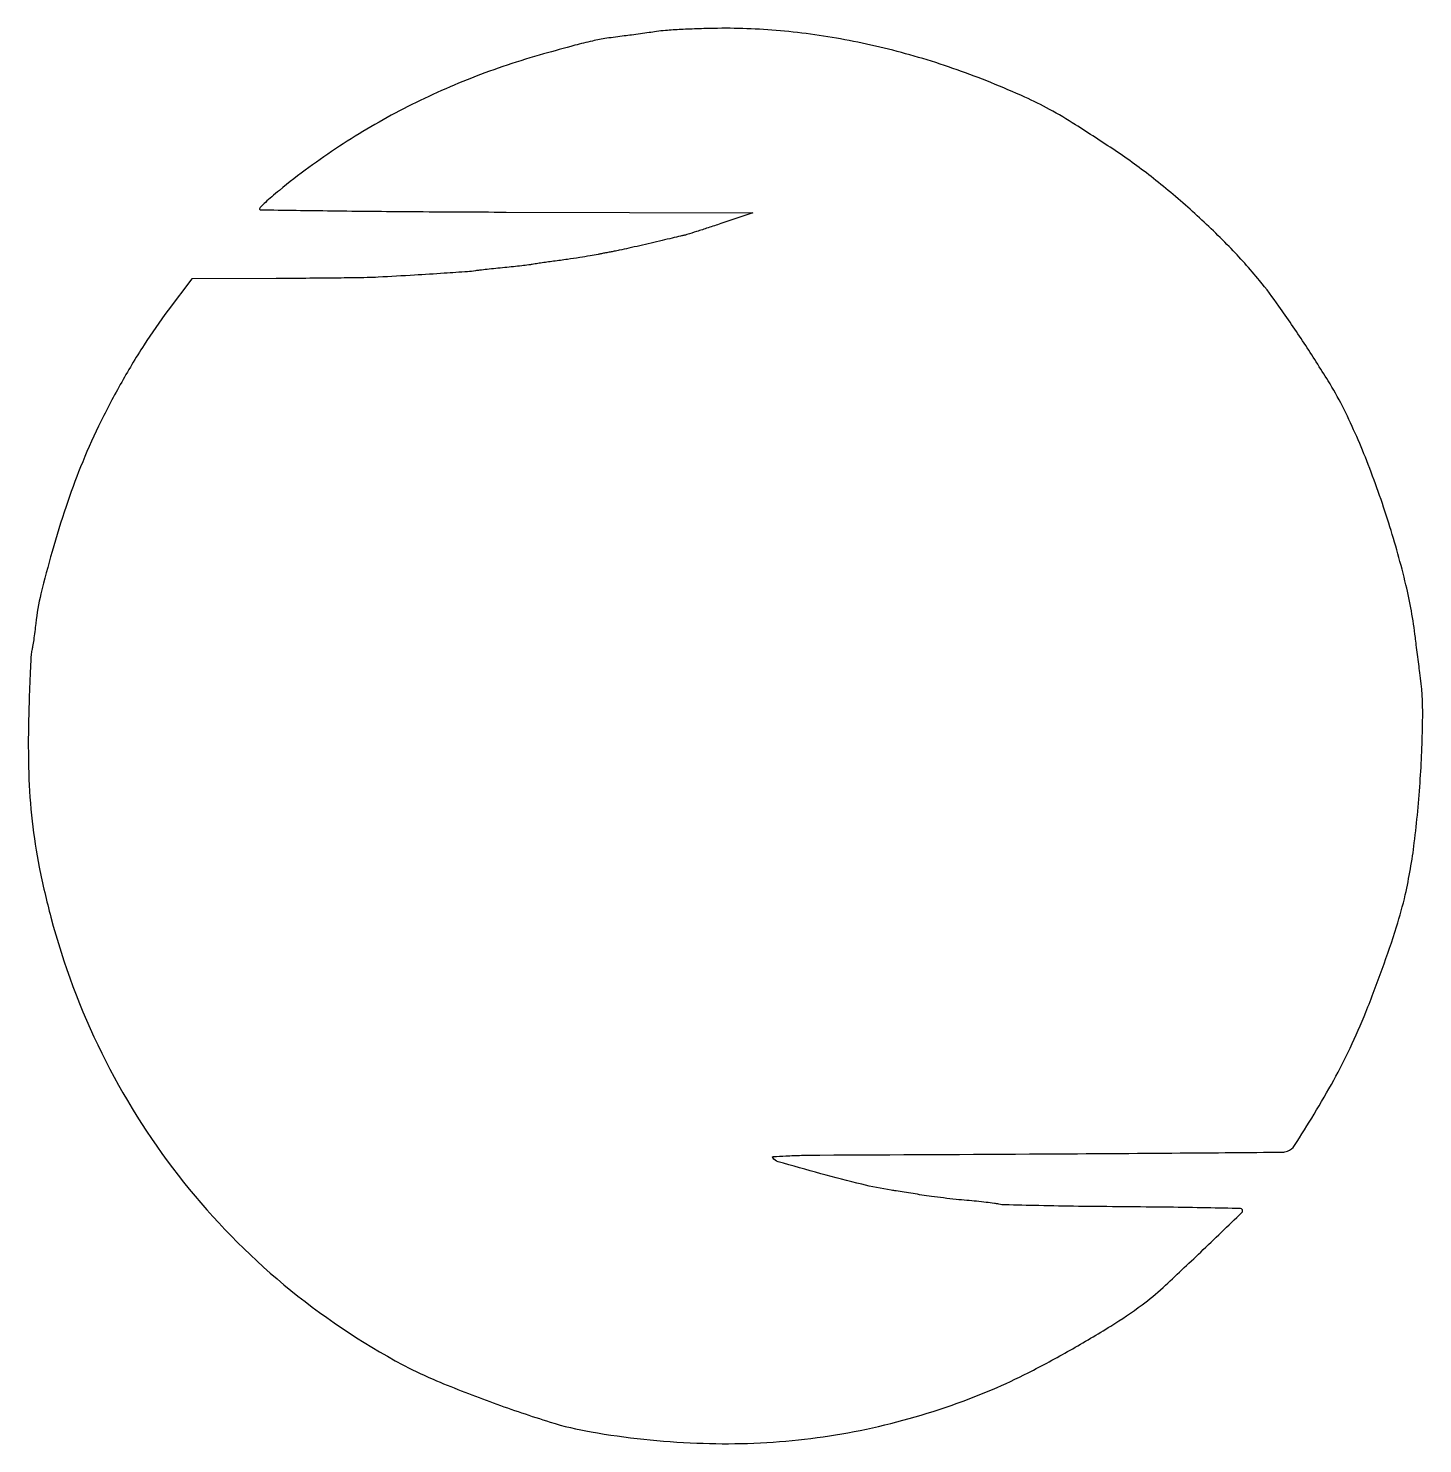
# Model space of a CAD drawing. Extents: x 0 to 434, y 1 to 441.
import ezdxf

# ---------------------------------------------------------------- set-up
doc = ezdxf.new("R2010")
doc.units = 0

msp = doc.modelspace()

# ---------------------------------------------------------------- linework, layer by layer
msp.add_lwpolyline([(195.5, 439.876304, -0.003292), (193.223757, 439.530392, -0.001941), (190.5, 439.145595, -0.001941), (187.776077, 438.782322, -0.003322), (185.5, 438.503129, 0.009295), (180.026063, 437.765204, 0.01668), (175.570398, 436.92701, 0.011208), (170.141604, 435.588605, 0.002172), (160.402462, 432.909181, 0.024885), (138.028416, 425.430497, 0.026036), (116.852634, 415.861962, 0.026204), (96.912684, 404.209399, 0.02595), (78.233439, 390.5, 0.006379), (75.884064, 388.530019, 0.00964), (73.894619, 386.750261, 0.004921), (72.269395, 385.208824, 0.183465), (72.056802, 384.756208, 0.432732), (72.337118, 384.44957, 0.000093), (94.561998, 384.155644, 0.001517), (119.324047, 383.907895, 0.000908), (148.75, 383.756208), (225.5, 383.5), (215.5, 380.158644, -0.001417), (211.560265, 378.85464, -0.001926), (207.996875, 377.70158, -0.001275), (204.999163, 376.752722, -0.021707), (204, 376.486289, 0.002969), (203.021843, 376.264345, 0.000228), (200.397283, 375.651155, 0.000313), (197.267326, 374.91631, 0.000239), (193.841815, 374.108084, -0.001499), (190.318627, 373.286176, -0.001636), (186.892189, 372.509456, -0.001531), (183.95536, 371.863252, -0.008125), (182.341815, 371.54075, 0.001129), (181.098652, 371.310317, 0.000811), (179.71107, 371.047542, 0.000819), (178.391271, 370.793144, 0.001768), (177.37672, 370.592133, -0.007791), (174.895319, 370.13149, -0.003574), (171.646924, 369.604536, -0.003159), (167.814501, 369.035693, -0.002228), (163.5, 368.442731, 0.001694), (161.461501, 368.164787, 0.001815), (159.471041, 367.879148, 0.001718), (157.762346, 367.621609, 0.008548), (156.805672, 367.457261, -0.016326), (155.778883, 367.297267, -0.002198), (153.609887, 367.041165, -0.002536), (151.035587, 366.761893, -0.002133), (148.305672, 366.491504, 0.001896), (145.534677, 366.218372, 0.002049), (142.836442, 365.930898, 0.00193), (140.524126, 365.665914, 0.00988), (139.243916, 365.488483, -0.021498), (136.79549, 365.206939, -0.001331), (129.497583, 364.703786, -0.00182), (120.279206, 364.12656, -0.001002), (109, 363.484175, -0.009625), (105.546843, 363.361062, -0.000997), (97.415422, 363.244027, -0.00124), (87.726841, 363.14794, -0.000991), (77.286541, 363.090995), (51.073083, 363), (43.659648, 353.21081, 0.019566), (36.151101, 342.445597, 0.01494), (28.765351, 330.125092, 0.014759), (22.017801, 317.184277, 0.017372), (16.42776, 304.543824, 0.014994), (11.912801, 292.238157, 0.010669), (7.566822, 278.205109, 0.010485), (4.083637, 265.00655, 0.031964), (2.487453, 255.880314, -0.004218), (2.181325, 253.290948, -0.004631), (1.840223, 250.786717, -0.004332), (1.510362, 248.651918, -0.023205), (1.266803, 247.5, 0.050262), (1.043005, 246.061424, 0.00175), (0.757731, 240.405176, 0.003248), (0.487235, 233.712554, 0.002263), (0.265212, 226.155918, 0.013844), (0.313244, 209.237037, 0.020349), (1.371198, 194.406731, 0.020927), (3.59955, 180.028323, 0.015936), (7.194011, 164.5, 0.049592), (23.013839, 122.271773, 0.050732), (46.744208, 84.330585, 0.050913), (77.540221, 52.061084, 0.050653), (114.271647, 26.617666, 0.027101), (127.148278, 20.391286, 0.011934), (144.779112, 13.505454, 0.011756), (162.443967, 7.554086, 0.032789), (175.156366, 4.498393, 0.03226), (208.014985, 1.007488, 0.036679), (239.651909, 2.019603, 0.037409), (270.247618, 7.589913, 0.036273), (300, 17.694057, 0.018293), (311.108167, 22.875932, 0.01041), (324.161672, 29.903801, 0.010417), (336.783577, 37.393408, 0.02011), (346.5, 43.99222, 0.02706), (353.032277, 49.393549, 0.004661), (364.745526, 60.400879, 0.000852), (377.572524, 72.723978, 0.419592), (377.581939, 73.751394, 0.19362), (377.153998, 73.933785, 0.000196), (366.60164, 74.14477, 0.001845), (354.778012, 74.3329, 0.001127), (340.820733, 74.472009, -0.001339), (326.720679, 74.618515, -0.002018), (314.43484, 74.828661, -0.000783), (303.883645, 75.068267, -0.047208), (302, 75.292752, 0.020136), (300.581483, 75.540187, 0.004023), (298.03125, 75.859032, 0.004248), (295.054702, 76.181265, 0.00395), (292, 76.46137, -0.005404), (288.655497, 76.777858, -0.003502), (284.79375, 77.212815, -0.00352), (281.027241, 77.690698, -0.006661), (278, 78.137587, 0.000204), (275.291414, 78.573245, 0.000192), (272.528125, 79.015458, 0.000191), (270.079177, 79.405444, 0.000668), (268.5, 79.654143, -0.020788), (259.421984, 81.460702, -0.00745), (246.647415, 84.762166, -0.002365), (233.348016, 88.479224, -0.187128), (231.643737, 89.767429, -0.565261), (231.79673, 90.064636, -0.002951), (235.775616, 90.305779, -0.007931), (240.565256, 90.491564, -0.004549), (246.345492, 90.571392, 0.000168), (315.809723, 90.922025, 0.000671), (358.409724, 91.208566, 0.000101), (390.185478, 91.471358, 0.084771), (391.705402, 91.744184, 0.165462), (393.931766, 93.525117, 0.005502), (400.004032, 103.27232, 0.011204), (406.129432, 113.878612, 0.014749), (411.207411, 123.830231, 0.014924), (416.103675, 135.019379, 0.009281), (421.205827, 148.408512, 0.009265), (425.6414, 161.486584, 0.021379), (428.366434, 171.5, 0.025326), (431.168167, 187.598561, 0.013974), (433.037809, 207.488799, 0.013774), (433.775487, 226.775245, 0.036791), (432.911547, 240.5, -0.001264), (432.553059, 243.161572, -0.000848), (432.156056, 246.20625, -0.000854), (431.781595, 249.156315, -0.001687), (431.496195, 251.5, 0.02967), (428.567154, 267.863145, 0.017308), (423.228491, 287.073789, 0.01706), (416.379228, 306.449197, 0.023114), (408.807698, 323.398096, 0.022546), (404.381625, 331.284342, 0.006676), (396.91333, 342.939321, 0.006856), (389.038851, 354.525562, 0.018632), (383.050051, 362.437856, 0.022145), (373.602816, 373.006208, 0.016047), (362.21143, 383.941608, 0.015935), (350.019282, 394.232208, 0.020449), (338.144619, 402.858617, 0.004685), (325.808488, 410.905604, 0.017079), (317.764817, 415.666991, 0.020088), (310.08934, 419.471225, 0.00847), (299.5, 423.986304, 0.023412), (278.339332, 431.454519, 0.02412), (256.780721, 436.827162, 0.024703), (235.331813, 439.994523, 0.027769), (214.5, 440.863523, 0.004643), (208.773432, 440.731113, 0.004877), (203.14375, 440.493638, 0.004682), (198.290987, 440.195911, 0.021693)], format="xyb", close=True)

doc.saveas('drawing.dxf')
